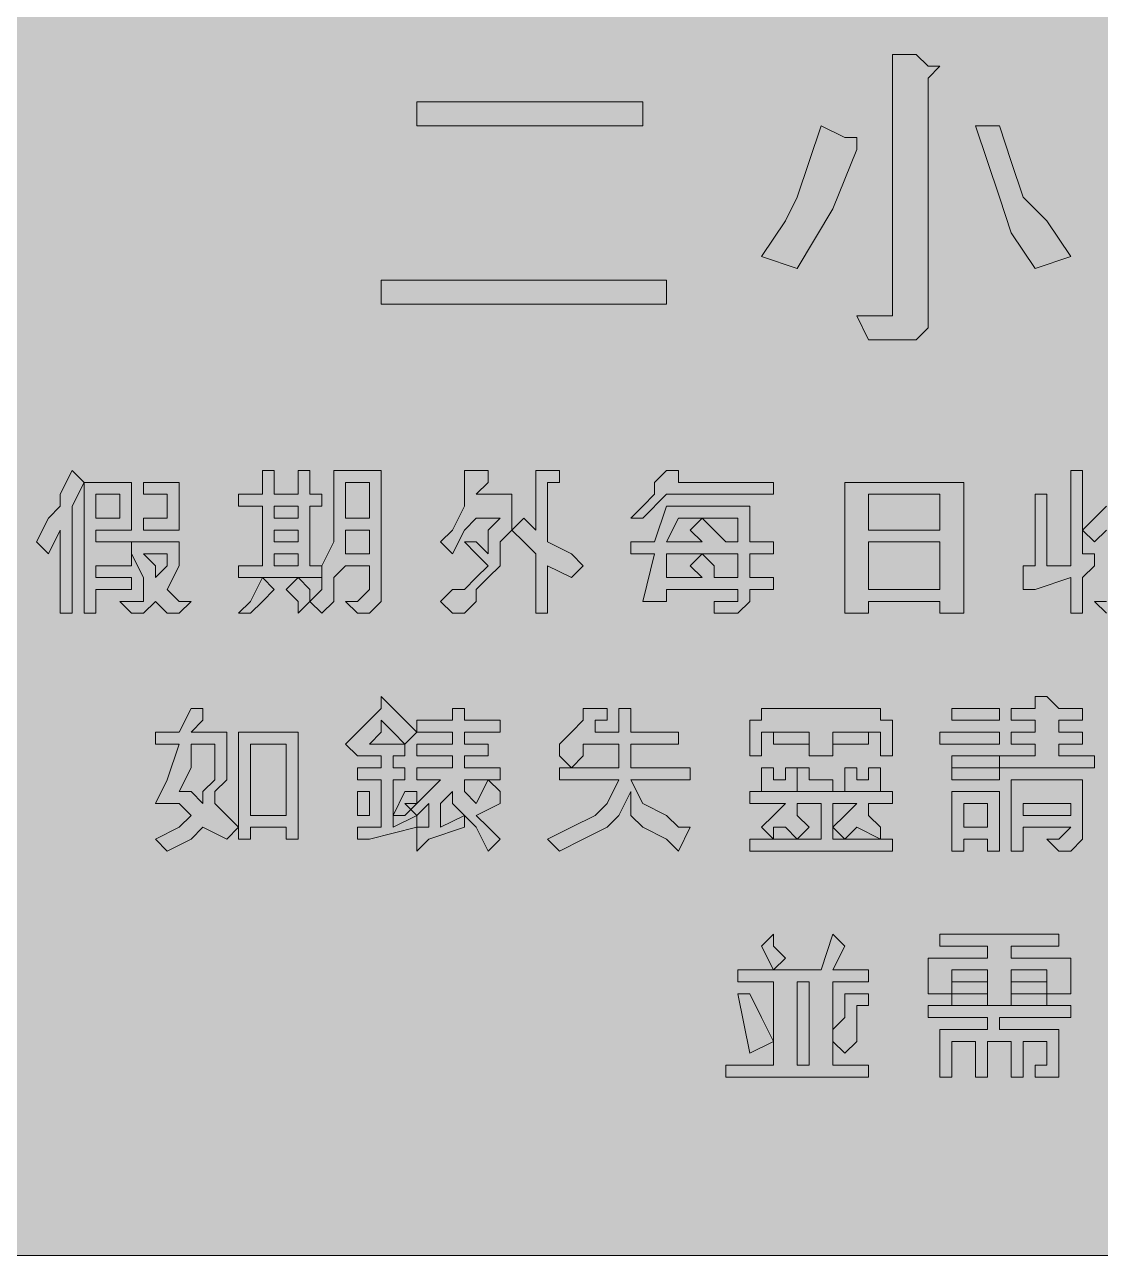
# Model space of a CAD drawing. Header units: metres. Extents: x 10 to 558, y 11 to 259.
# Drawn here: x 135.8 to 244.3, y 11 to 135.2 of the extents above; entities that cross this region are included whole.
import ezdxf

# ---------------------------------------------------------------- set-up
doc = ezdxf.new("R2010")
doc.units = ezdxf.units.M
doc.layers.add('FILL_BLUE_0000FF', color=7, linetype='Continuous', true_color=0x0000ff)
doc.layers.add('FILL_WHITE_FFFFFF', color=7, linetype='Continuous', true_color=0xffffff)

msp = doc.modelspace()

# ---------------------------------------------------------------- hatches: boundary and pattern name
at = {"layer": 'FILL_BLUE_0000FF', "true_color": 0x0000ff}
h = msp.add_hatch(color=7, dxfattribs=at)
h.dxf.hatch_style = 1
h.paths.add_polyline_path([(551.8, 259.39), (552.54, 259.23), (553.8, 258.69), (554.83, 257.92), (555.75, 257.04), (556.54, 256.54), (557.14, 255.95), (557.56, 255.31), (557.85, 254.64), (558.11, 253.33), (558.15, 252.24), (558.15, 18.24), (558.15, 15.84), (557.44, 14.96), (556.95, 14.19), (556.46, 13.65), (556.15, 13.49), (555.75, 13.44), (555.3, 12.65), (554.83, 12.05), (554.34, 11.63), (553.8, 11.34), (552.54, 11.08), (550.95, 11.04), (16.95, 11.04), (13.35, 11.04), (13.3, 11.44), (13.14, 11.75), (12.6, 12.24), (11.83, 12.73), (10.95, 13.44), (10.26, 14.36), (9.9, 15.39), (9.77, 16.65), (9.75, 18.24), (9.75, 252.24), (9.75, 254.64), (9.8, 255.04), (9.94, 255.35), (10.35, 255.84), (10.76, 256.33), (10.9, 256.64), (10.95, 257.04), (11.83, 257.23), (12.6, 257.64), (13.35, 258.24), (14.25, 258.43), (15.15, 258.84), (16.05, 259.25), (16.95, 259.44), (550.95, 259.44), (551.8, 259.39)])
at = {"layer": 'FILL_WHITE_FFFFFF', "true_color": 0xffffff}
h = msp.add_hatch(color=7, dxfattribs=at)
h.dxf.hatch_style = 1
h.paths.add_polyline_path([(226.95, 131.04), (228.15, 131.04), (226.95, 129.84), (226.95, 107.04), (226.95, 104.64), (225.75, 103.44), (224.55, 103.44), (223.35, 103.44), (220.95, 103.44), (219.75, 105.84), (222.15, 105.84), (223.35, 105.84), (223.35, 107.04), (223.35, 108.24), (223.35, 132.24), (225.75, 132.24), (226.95, 131.04)])
h = msp.add_hatch(color=7, dxfattribs=at)
h.dxf.hatch_style = 1
h.paths.add_polyline_path([(198.15, 127.44), (198.15, 125.04), (175.35, 125.04), (175.35, 127.44), (198.15, 127.44)])
h = msp.add_hatch(color=7, dxfattribs=at)
h.dxf.hatch_style = 1
h.paths.add_polyline_path([(212.55, 115.44), (213.75, 117.84), (214.95, 121.44), (216.15, 125.04), (218.55, 123.84), (219.75, 123.84), (219.75, 122.64), (217.35, 116.64), (213.75, 110.64), (210.15, 111.84), (212.55, 115.44)])
h = msp.add_hatch(color=7, dxfattribs=at)
h.dxf.hatch_style = 1
h.paths.add_polyline_path([(235.35, 114.24), (234.15, 117.84), (232.95, 121.44), (231.75, 125.04), (234.15, 125.04), (235.35, 121.44), (236.55, 117.84), (238.95, 115.44), (241.35, 111.84), (237.75, 110.64), (235.35, 114.24)])
h = msp.add_hatch(color=7, dxfattribs=at)
h.dxf.hatch_style = 1
h.paths.add_polyline_path([(200.55, 109.44), (200.55, 107.04), (171.75, 107.04), (171.75, 109.44), (200.55, 109.44)])
h = msp.add_hatch(color=7, dxfattribs=at)
h.dxf.hatch_style = 1
h.paths.add_polyline_path([(140.55, 86.64), (140.55, 75.84), (139.35, 75.84), (139.35, 84.24), (138.15, 81.84), (136.95, 83.04), (138.15, 85.44), (139.35, 86.64), (139.35, 87.84), (140.55, 90.24), (141.75, 89.04), (140.55, 86.64)])
h = msp.add_hatch(color=7, dxfattribs=at)
h.dxf.hatch_style = 1
h.paths.add_polyline_path([(160.95, 89.04), (160.95, 87.84), (163.35, 87.84), (163.35, 90.24), (164.55, 90.24), (164.55, 89.04), (164.55, 87.84), (165.75, 87.84), (165.75, 86.64), (164.55, 86.64), (164.55, 80.64), (165.75, 80.64), (165.75, 79.44), (157.35, 79.44), (157.35, 80.64), (159.75, 80.64), (159.75, 86.64), (157.35, 86.64), (157.35, 87.84), (159.75, 87.84), (159.75, 90.24), (160.95, 90.24), (160.95, 89.04)])
h.paths.add_polyline_path([(160.95, 83.04), (163.35, 83.04), (163.35, 84.24), (160.95, 84.24), (160.95, 83.04)], flags=16)
h.paths.add_polyline_path([(160.95, 81.84), (160.95, 80.64), (163.35, 80.64), (163.35, 81.84), (160.95, 81.84)], flags=16)
h.paths.add_polyline_path([(163.35, 86.64), (160.95, 86.64), (160.95, 85.44), (163.35, 85.44), (163.35, 86.64)], flags=16)
h = msp.add_hatch(color=7, dxfattribs=at)
h.dxf.hatch_style = 1
h.paths.add_polyline_path([(171.75, 77.04), (170.55, 75.84), (169.35, 75.84), (168.15, 77.04), (169.35, 77.04), (170.55, 78.24), (170.55, 80.64), (168.15, 80.64), (166.95, 79.44), (166.95, 78.24), (166.95, 77.04), (165.75, 75.84), (164.55, 77.04), (165.75, 78.24), (165.75, 79.44), (165.75, 80.64), (166.95, 83.04), (166.95, 90.24), (171.75, 90.24), (171.75, 78.24), (171.75, 77.04)])
h.paths.add_polyline_path([(168.15, 84.24), (168.15, 81.84), (170.55, 81.84), (170.55, 84.24), (168.15, 84.24)], flags=16)
h.paths.add_polyline_path([(170.55, 89.04), (168.15, 89.04), (168.15, 85.44), (170.55, 85.44), (170.55, 89.04)], flags=16)
h = msp.add_hatch(color=7, dxfattribs=at)
h.dxf.hatch_style = 1
h.paths.add_polyline_path([(182.55, 90.24), (182.55, 89.04), (181.35, 87.84), (183.75, 87.84), (184.95, 87.84), (184.95, 86.64), (184.95, 84.24), (183.75, 83.04), (183.75, 80.64), (182.55, 79.44), (181.35, 78.24), (181.35, 77.04), (180.15, 75.84), (178.95, 75.84), (177.75, 77.04), (178.95, 78.24), (180.15, 78.24), (181.35, 79.44), (182.55, 80.64), (181.35, 81.84), (180.15, 83.04), (181.35, 83.04), (182.55, 81.84), (182.55, 84.24), (183.75, 85.44), (181.35, 85.44), (180.15, 84.24), (178.95, 81.84), (177.75, 83.04), (178.95, 84.24), (180.15, 86.64), (180.15, 87.84), (180.15, 90.24), (181.35, 90.24), (182.55, 90.24)])
h = msp.add_hatch(color=7, dxfattribs=at)
h.dxf.hatch_style = 1
h.paths.add_polyline_path([(189.75, 90.24), (189.75, 89.04), (188.55, 89.04), (188.55, 83.04), (190.95, 81.84), (192.15, 80.64), (190.95, 79.44), (188.55, 80.64), (188.55, 75.84), (187.35, 75.84), (187.35, 81.84), (186.15, 83.04), (184.95, 84.24), (186.15, 85.44), (187.35, 84.24), (187.35, 90.24), (188.55, 90.24), (189.75, 90.24)])
h = msp.add_hatch(color=7, dxfattribs=at)
h.dxf.hatch_style = 1
h.paths.add_polyline_path([(198.15, 86.64), (199.35, 87.84), (199.35, 89.04), (200.55, 90.24), (201.75, 90.24), (201.75, 89.04), (211.35, 89.04), (211.35, 87.84), (200.55, 87.84), (198.15, 85.44), (196.95, 85.44), (198.15, 86.64)])
h = msp.add_hatch(color=7, dxfattribs=at)
h.dxf.hatch_style = 1
h.paths.add_polyline_path([(241.35, 80.64), (241.35, 90.24), (242.55, 90.24), (242.55, 89.04), (242.55, 81.84), (243.75, 81.84), (243.75, 80.64), (242.55, 79.44), (242.55, 75.84), (241.35, 75.84), (241.35, 79.44), (237.75, 78.24), (236.55, 78.24), (236.55, 79.44), (236.55, 80.64), (237.75, 80.64), (237.75, 87.84), (238.95, 87.84), (238.95, 80.64), (241.35, 80.64)])
h = msp.add_hatch(color=7, dxfattribs=at)
h.dxf.hatch_style = 1
h.paths.add_polyline_path([(242.55, 84.24), (243.75, 85.44), (244.95, 86.64), (244.95, 87.84), (244.95, 90.24), (246.15, 90.24), (247.35, 90.24), (247.35, 89.04), (246.15, 87.84), (250.95, 87.84), (250.95, 86.64), (250.95, 84.24), (249.75, 81.84), (249.75, 80.64), (248.55, 79.44), (249.75, 78.24), (252.15, 77.04), (250.95, 75.84), (249.75, 77.04), (247.35, 77.04), (246.15, 77.04), (244.95, 75.84), (243.75, 77.04), (244.95, 77.04), (244.95, 78.24), (246.15, 78.24), (247.35, 78.24), (246.15, 79.44), (246.15, 81.84), (244.95, 83.04), (244.95, 84.24), (243.75, 83.04), (242.55, 84.24)])
h.paths.add_polyline_path([(246.15, 84.24), (246.15, 83.04), (247.35, 81.84), (247.35, 80.64), (248.55, 80.64), (248.55, 83.04), (248.55, 84.24), (248.55, 86.64), (246.15, 86.64), (244.95, 84.24), (246.15, 84.24)], flags=16)
h = msp.add_hatch(color=7, dxfattribs=at)
h.dxf.hatch_style = 1
h.paths.add_polyline_path([(146.55, 84.24), (142.95, 84.24), (142.95, 83.04), (146.55, 83.04), (146.55, 80.64), (142.95, 80.64), (142.95, 79.44), (146.55, 79.44), (146.55, 78.24), (142.95, 78.24), (142.95, 75.84), (141.75, 75.84), (141.75, 89.04), (146.55, 89.04), (146.55, 84.24)])
h.paths.add_polyline_path([(145.35, 87.84), (142.95, 87.84), (142.95, 85.44), (145.35, 85.44), (145.35, 87.84)], flags=16)
h = msp.add_hatch(color=7, dxfattribs=at)
h.dxf.hatch_style = 1
h.paths.add_polyline_path([(151.35, 89.04), (151.35, 84.24), (147.75, 84.24), (147.75, 85.44), (150.15, 85.44), (150.15, 87.84), (147.75, 87.84), (147.75, 89.04), (151.35, 89.04)])
h = msp.add_hatch(color=7, dxfattribs=at)
h.dxf.hatch_style = 1
h.paths.add_polyline_path([(230.55, 75.84), (228.15, 75.84), (228.15, 77.04), (220.95, 77.04), (220.95, 75.84), (218.55, 75.84), (218.55, 89.04), (230.55, 89.04), (230.55, 75.84)])
h.paths.add_polyline_path([(220.95, 83.04), (220.95, 78.24), (228.15, 78.24), (228.15, 83.04), (220.95, 83.04)], flags=16)
h.paths.add_polyline_path([(228.15, 87.84), (220.95, 87.84), (220.95, 84.24), (228.15, 84.24), (228.15, 87.84)], flags=16)
h = msp.add_hatch(color=7, dxfattribs=at)
h.dxf.hatch_style = 1
h.paths.add_polyline_path([(211.35, 83.04), (211.35, 81.84), (208.95, 81.84), (208.95, 79.44), (211.35, 79.44), (211.35, 78.24), (208.95, 78.24), (208.95, 77.04), (207.75, 75.84), (206.55, 75.84), (205.35, 75.84), (205.35, 77.04), (206.55, 77.04), (207.75, 77.04), (207.75, 78.24), (200.55, 78.24), (200.55, 77.04), (198.15, 77.04), (199.35, 81.84), (196.95, 81.84), (196.95, 83.04), (199.35, 83.04), (200.55, 86.64), (208.95, 86.64), (208.95, 83.04), (211.35, 83.04)])
h.paths.add_polyline_path([(207.75, 85.44), (204.15, 85.44), (205.35, 84.24), (206.55, 83.04), (207.75, 83.04), (207.75, 85.44)], flags=16)
h.paths.add_polyline_path([(201.75, 85.44), (200.55, 83.04), (204.15, 83.04), (202.95, 84.24), (204.15, 85.44), (201.75, 85.44)], flags=16)
h.paths.add_polyline_path([(207.75, 79.44), (207.75, 81.84), (204.15, 81.84), (205.35, 80.64), (205.35, 79.44), (207.75, 79.44)], flags=16)
h.paths.add_polyline_path([(200.55, 81.84), (200.55, 79.44), (204.15, 79.44), (202.95, 80.64), (204.15, 81.84), (200.55, 81.84)], flags=16)
h = msp.add_hatch(color=7, dxfattribs=at)
h.dxf.hatch_style = 1
h.paths.add_polyline_path([(150.15, 83.04), (151.35, 83.04), (151.35, 80.64), (150.15, 78.24), (151.35, 77.04), (152.55, 77.04), (151.35, 75.84), (150.15, 75.84), (148.95, 77.04), (147.75, 75.84), (146.55, 75.84), (145.35, 77.04), (147.75, 77.04), (147.75, 78.24), (147.75, 79.44), (146.55, 81.84), (146.55, 83.04), (150.15, 83.04)])
h.paths.add_polyline_path([(148.95, 79.44), (150.15, 80.64), (150.15, 81.84), (147.75, 81.84), (148.95, 80.64), (148.95, 79.44)], flags=16)
h = msp.add_hatch(color=7, dxfattribs=at)
h.dxf.hatch_style = 1
h.paths.add_polyline_path([(158.55, 77.04), (159.75, 79.44), (160.95, 78.24), (159.75, 77.04), (158.55, 75.84), (157.35, 75.84), (158.55, 77.04)])
h = msp.add_hatch(color=7, dxfattribs=at)
h.dxf.hatch_style = 1
h.paths.add_polyline_path([(164.55, 78.24), (164.55, 77.04), (163.35, 75.84), (163.35, 77.04), (162.15, 78.24), (163.35, 79.44), (164.55, 78.24)])
h = msp.add_hatch(color=7, dxfattribs=at)
h.dxf.hatch_style = 1
h.paths.add_polyline_path([(169.35, 63.84), (170.55, 65.04), (171.75, 66.24), (171.75, 67.44), (172.95, 66.24), (174.15, 65.04), (175.35, 63.84), (174.15, 62.64), (174.15, 61.44), (172.95, 61.44), (172.95, 60.24), (174.15, 60.24), (174.15, 59.04), (172.95, 59.04), (172.95, 54.24), (175.35, 55.44), (175.35, 54.24), (170.55, 53.04), (169.35, 53.04), (169.35, 54.24), (171.75, 54.24), (171.75, 59.04), (169.35, 59.04), (169.35, 60.24), (171.75, 60.24), (171.75, 61.44), (169.35, 61.44), (168.15, 62.64), (169.35, 63.84)])
h.paths.add_polyline_path([(172.95, 63.84), (171.75, 65.04), (171.75, 63.84), (170.55, 62.64), (174.15, 62.64), (172.95, 63.84)], flags=16)
h = msp.add_hatch(color=7, dxfattribs=at)
h.dxf.hatch_style = 1
h.paths.add_polyline_path([(235.35, 66.24), (237.75, 66.24), (237.75, 67.44), (238.95, 67.44), (240.15, 66.24), (242.55, 66.24), (242.55, 65.04), (240.15, 65.04), (240.15, 63.84), (242.55, 63.84), (242.55, 62.64), (240.15, 62.64), (240.15, 61.44), (243.75, 61.44), (243.75, 60.24), (234.15, 60.24), (234.15, 61.44), (237.75, 61.44), (237.75, 62.64), (235.35, 62.64), (235.35, 63.84), (237.75, 63.84), (237.75, 65.04), (235.35, 65.04), (235.35, 66.24)])
h = msp.add_hatch(color=7, dxfattribs=at)
h.dxf.hatch_style = 1
h.paths.add_polyline_path([(151.35, 63.84), (152.55, 66.24), (153.75, 66.24), (153.75, 65.04), (152.55, 63.84), (156.15, 63.84), (156.15, 62.64), (156.15, 60.24), (156.15, 59.04), (154.95, 57.84), (154.95, 56.64), (157.35, 54.24), (156.15, 53.04), (153.75, 54.24), (152.55, 53.04), (150.15, 51.84), (148.95, 53.04), (151.35, 54.24), (152.55, 55.44), (151.35, 56.64), (148.95, 56.64), (150.15, 59.04), (151.35, 62.64), (148.95, 62.64), (148.95, 63.84), (151.35, 63.84)])
h.paths.add_polyline_path([(151.35, 57.84), (152.55, 57.84), (153.75, 56.64), (153.75, 57.84), (154.95, 59.04), (154.95, 60.24), (154.95, 62.64), (152.55, 62.64), (152.55, 60.24), (151.35, 57.84)], flags=16)
h = msp.add_hatch(color=7, dxfattribs=at)
h.dxf.hatch_style = 1
h.paths.add_polyline_path([(176.55, 53.04), (175.35, 51.84), (175.35, 53.04), (175.35, 54.24), (176.55, 54.24), (176.55, 56.64), (175.35, 55.44), (174.15, 56.64), (175.35, 56.64), (176.55, 57.84), (177.75, 59.04), (175.35, 59.04), (175.35, 60.24), (178.95, 60.24), (178.95, 61.44), (175.35, 61.44), (175.35, 62.64), (178.95, 62.64), (178.95, 63.84), (175.35, 63.84), (175.35, 65.04), (178.95, 65.04), (178.95, 66.24), (180.15, 66.24), (180.15, 65.04), (183.75, 65.04), (183.75, 63.84), (180.15, 63.84), (180.15, 62.64), (182.55, 62.64), (182.55, 61.44), (180.15, 61.44), (180.15, 60.24), (183.75, 60.24), (183.75, 59.04), (182.55, 59.04), (183.75, 57.84), (183.75, 56.64), (181.35, 55.44), (182.55, 54.24), (183.75, 53.04), (182.55, 51.84), (181.35, 54.24), (180.15, 55.44), (180.15, 54.24), (176.55, 53.04)])
h.paths.add_polyline_path([(180.15, 59.04), (180.15, 57.84), (181.35, 56.64), (182.55, 59.04), (180.15, 59.04)], flags=16)
h.paths.add_polyline_path([(178.95, 56.64), (178.95, 57.84), (177.75, 56.64), (177.75, 54.24), (180.15, 55.44), (178.95, 56.64)], flags=16)
h = msp.add_hatch(color=7, dxfattribs=at)
h.dxf.hatch_style = 1
h.paths.add_polyline_path([(189.75, 62.64), (190.95, 63.84), (192.15, 65.04), (192.15, 66.24), (193.35, 66.24), (194.55, 66.24), (194.55, 65.04), (193.35, 65.04), (193.35, 63.84), (195.75, 63.84), (195.75, 66.24), (196.95, 66.24), (196.95, 63.84), (201.75, 63.84), (201.75, 62.64), (196.95, 62.64), (196.95, 60.24), (202.95, 60.24), (202.95, 59.04), (196.95, 59.04), (198.15, 56.64), (200.55, 55.44), (201.75, 54.24), (202.95, 54.24), (201.75, 51.84), (200.55, 53.04), (198.15, 54.24), (196.95, 55.44), (196.95, 57.84), (195.75, 55.44), (194.55, 54.24), (192.15, 53.04), (189.75, 51.84), (188.55, 53.04), (190.95, 54.24), (193.35, 55.44), (194.55, 56.64), (195.75, 59.04), (189.75, 59.04), (189.75, 60.24), (190.95, 60.24), (189.75, 61.44), (189.75, 62.64)])
h.paths.add_polyline_path([(195.75, 60.24), (195.75, 62.64), (192.15, 62.64), (192.15, 61.44), (190.95, 60.24), (195.75, 60.24)], flags=16)
h = msp.add_hatch(color=7, dxfattribs=at)
h.dxf.hatch_style = 1
h.paths.add_polyline_path([(222.15, 66.24), (222.15, 65.04), (223.35, 65.04), (223.35, 61.44), (222.15, 61.44), (222.15, 63.84), (217.35, 63.84), (217.35, 61.44), (214.95, 61.44), (214.95, 63.84), (210.15, 63.84), (210.15, 61.44), (208.95, 61.44), (208.95, 65.04), (210.15, 65.04), (210.15, 66.24), (222.15, 66.24)])
h = msp.add_hatch(color=7, dxfattribs=at)
h.dxf.hatch_style = 1
h.paths.add_polyline_path([(234.15, 66.24), (234.15, 65.04), (229.35, 65.04), (229.35, 66.24), (234.15, 66.24)])
h = msp.add_hatch(color=7, dxfattribs=at)
h.dxf.hatch_style = 1
h.paths.add_polyline_path([(163.35, 63.84), (163.35, 53.04), (162.15, 53.04), (162.15, 54.24), (158.55, 54.24), (158.55, 53.04), (157.35, 53.04), (157.35, 63.84), (163.35, 63.84)])
h.paths.add_polyline_path([(162.15, 62.64), (158.55, 62.64), (158.55, 55.44), (162.15, 55.44), (162.15, 62.64)], flags=16)
h = msp.add_hatch(color=7, dxfattribs=at)
h.dxf.hatch_style = 1
h.paths.add_polyline_path([(214.95, 63.84), (214.95, 62.64), (211.35, 62.64), (211.35, 63.84), (214.95, 63.84)])
h = msp.add_hatch(color=7, dxfattribs=at)
h.dxf.hatch_style = 1
h.paths.add_polyline_path([(220.95, 63.84), (220.95, 62.64), (217.35, 62.64), (217.35, 63.84), (220.95, 63.84)])
h = msp.add_hatch(color=7, dxfattribs=at)
h.dxf.hatch_style = 1
h.paths.add_polyline_path([(234.15, 63.84), (234.15, 62.64), (228.15, 62.64), (228.15, 63.84), (234.15, 63.84)])
h = msp.add_hatch(color=7, dxfattribs=at)
h.dxf.hatch_style = 1
h.paths.add_polyline_path([(234.15, 61.44), (234.15, 60.24), (229.35, 60.24), (229.35, 61.44), (234.15, 61.44)])
h = msp.add_hatch(color=7, dxfattribs=at)
h.dxf.hatch_style = 1
h.paths.add_polyline_path([(213.75, 57.84), (210.15, 57.84), (210.15, 60.24), (211.35, 60.24), (211.35, 59.04), (212.55, 59.04), (212.55, 60.24), (213.75, 60.24), (213.75, 57.84)])
h = msp.add_hatch(color=7, dxfattribs=at)
h.dxf.hatch_style = 1
h.paths.add_polyline_path([(213.75, 57.84), (213.75, 60.24), (214.95, 60.24), (214.95, 59.04), (217.35, 59.04), (217.35, 57.84), (213.75, 57.84)])
h = msp.add_hatch(color=7, dxfattribs=at)
h.dxf.hatch_style = 1
h.paths.add_polyline_path([(222.15, 57.84), (218.55, 57.84), (218.55, 60.24), (219.75, 60.24), (219.75, 59.04), (220.95, 59.04), (220.95, 60.24), (222.15, 60.24), (222.15, 57.84)])
h = msp.add_hatch(color=7, dxfattribs=at)
h.dxf.hatch_style = 1
h.paths.add_polyline_path([(234.15, 60.24), (234.15, 59.04), (229.35, 59.04), (229.35, 60.24), (234.15, 60.24)])
h = msp.add_hatch(color=7, dxfattribs=at)
h.dxf.hatch_style = 1
h.paths.add_polyline_path([(242.55, 59.04), (242.55, 54.24), (242.55, 53.04), (241.35, 51.84), (240.15, 51.84), (238.95, 53.04), (240.15, 53.04), (241.35, 54.24), (236.55, 54.24), (236.55, 51.84), (235.35, 51.84), (235.35, 59.04), (242.55, 59.04)])
h.paths.add_polyline_path([(241.35, 56.64), (236.55, 56.64), (236.55, 55.44), (241.35, 55.44), (241.35, 56.64)], flags=16)
h = msp.add_hatch(color=7, dxfattribs=at)
h.dxf.hatch_style = 1
h.paths.add_polyline_path([(170.55, 56.64), (170.55, 55.44), (169.35, 55.44), (169.35, 56.64), (169.35, 57.84), (170.55, 57.84), (170.55, 56.64)])
h = msp.add_hatch(color=7, dxfattribs=at)
h.dxf.hatch_style = 1
h.paths.add_polyline_path([(174.15, 57.84), (175.35, 57.84), (175.35, 56.64), (174.15, 55.44), (172.95, 55.44), (174.15, 57.84)])
h = msp.add_hatch(color=7, dxfattribs=at)
h.dxf.hatch_style = 1
h.paths.add_polyline_path([(211.35, 53.04), (210.15, 54.24), (211.35, 55.44), (212.55, 56.64), (208.95, 56.64), (208.95, 57.84), (223.35, 57.84), (223.35, 56.64), (220.95, 56.64), (220.95, 55.44), (222.15, 54.24), (222.15, 53.04), (223.35, 53.04), (223.35, 51.84), (208.95, 51.84), (208.95, 53.04), (211.35, 53.04)])
h.paths.add_polyline_path([(213.75, 53.04), (212.55, 54.24), (211.35, 54.24), (211.35, 53.04), (213.75, 53.04)], flags=16)
h.paths.add_polyline_path([(216.15, 53.04), (216.15, 56.64), (213.75, 56.64), (213.75, 55.44), (214.95, 54.24), (213.75, 53.04), (216.15, 53.04)], flags=16)
h.paths.add_polyline_path([(219.75, 54.24), (218.55, 53.04), (222.15, 53.04), (219.75, 54.24)], flags=16)
h.paths.add_polyline_path([(217.35, 54.24), (217.35, 53.04), (218.55, 53.04), (217.35, 54.24)], flags=16)
h.paths.add_polyline_path([(218.55, 55.44), (219.75, 56.64), (217.35, 56.64), (217.35, 54.24), (218.55, 55.44)], flags=16)
h = msp.add_hatch(color=7, dxfattribs=at)
h.dxf.hatch_style = 1
h.paths.add_polyline_path([(234.15, 57.84), (234.15, 51.84), (232.95, 51.84), (232.95, 53.04), (230.55, 53.04), (230.55, 51.84), (229.35, 51.84), (229.35, 57.84), (234.15, 57.84)])
h.paths.add_polyline_path([(232.95, 56.64), (230.55, 56.64), (230.55, 54.24), (232.95, 54.24), (232.95, 56.64)], flags=16)
h = msp.add_hatch(color=7, dxfattribs=at)
h.dxf.hatch_style = 1
h.paths.add_polyline_path([(217.35, 39.84), (220.95, 39.84), (220.95, 38.64), (217.35, 38.64), (217.35, 30.24), (220.95, 30.24), (220.95, 29.04), (206.55, 29.04), (206.55, 30.24), (211.35, 30.24), (211.35, 38.64), (207.75, 38.64), (207.75, 39.84), (211.35, 39.84), (216.15, 39.84), (217.35, 43.44), (218.55, 42.24), (217.35, 39.84)])
h.paths.add_polyline_path([(214.95, 38.64), (213.75, 38.64), (213.75, 30.24), (214.95, 30.24), (214.95, 38.64)], flags=16)
h = msp.add_hatch(color=7, dxfattribs=at)
h.dxf.hatch_style = 1
h.paths.add_polyline_path([(212.55, 41.04), (211.35, 39.84), (210.15, 42.24), (211.35, 43.44), (211.35, 42.24), (212.55, 41.04)])
h = msp.add_hatch(color=7, dxfattribs=at)
h.dxf.hatch_style = 1
h.paths.add_polyline_path([(241.35, 41.04), (241.35, 37.44), (238.95, 37.44), (238.95, 39.84), (235.35, 39.84), (235.35, 36.24), (232.95, 36.24), (232.95, 39.84), (229.35, 39.84), (229.35, 37.44), (226.95, 37.44), (226.95, 41.04), (232.95, 41.04), (232.95, 42.24), (228.15, 42.24), (228.15, 43.44), (240.15, 43.44), (240.15, 42.24), (235.35, 42.24), (235.35, 41.04), (241.35, 41.04)])
h = msp.add_hatch(color=7, dxfattribs=at)
h.dxf.hatch_style = 1
h.paths.add_polyline_path([(232.95, 39.84), (232.95, 38.64), (229.35, 38.64), (229.35, 39.84), (232.95, 39.84)])
h = msp.add_hatch(color=7, dxfattribs=at)
h.dxf.hatch_style = 1
h.paths.add_polyline_path([(238.95, 39.84), (238.95, 38.64), (235.35, 38.64), (235.35, 39.84), (238.95, 39.84)])
h = msp.add_hatch(color=7, dxfattribs=at)
h.dxf.hatch_style = 1
h.paths.add_polyline_path([(210.15, 35.04), (211.35, 32.64), (208.95, 31.44), (207.75, 37.44), (208.95, 37.44), (210.15, 35.04)])
h = msp.add_hatch(color=7, dxfattribs=at)
h.dxf.hatch_style = 1
h.paths.add_polyline_path([(217.35, 33.84), (218.55, 35.04), (218.55, 36.24), (218.55, 37.44), (219.75, 37.44), (220.95, 37.44), (220.95, 36.24), (219.75, 36.24), (219.75, 35.04), (219.75, 33.84), (219.75, 32.64), (218.55, 31.44), (217.35, 32.64), (217.35, 33.84)])
h = msp.add_hatch(color=7, dxfattribs=at)
h.dxf.hatch_style = 1
h.paths.add_polyline_path([(232.95, 37.44), (232.95, 36.24), (229.35, 36.24), (229.35, 37.44), (232.95, 37.44)])
h = msp.add_hatch(color=7, dxfattribs=at)
h.dxf.hatch_style = 1
h.paths.add_polyline_path([(238.95, 37.44), (238.95, 36.24), (235.35, 36.24), (235.35, 37.44), (238.95, 37.44)])
h = msp.add_hatch(color=7, dxfattribs=at)
h.dxf.hatch_style = 1
h.paths.add_polyline_path([(241.35, 35.04), (234.15, 35.04), (234.15, 33.84), (240.15, 33.84), (240.15, 30.24), (240.15, 29.04), (238.95, 29.04), (237.75, 29.04), (237.75, 30.24), (238.95, 30.24), (238.95, 31.44), (238.95, 32.64), (236.55, 32.64), (236.55, 29.04), (235.35, 29.04), (235.35, 32.64), (232.95, 32.64), (232.95, 29.04), (231.75, 29.04), (231.75, 32.64), (229.35, 32.64), (229.35, 29.04), (228.15, 29.04), (228.15, 33.84), (232.95, 33.84), (232.95, 35.04), (226.95, 35.04), (226.95, 36.24), (241.35, 36.24), (241.35, 35.04)])

# ---------------------------------------------------------------- linework, layer by layer
at = {"layer": 'FILL_BLUE_0000FF', "lineweight": 0, "true_color": 0x0000ff}
msp.add_lwpolyline([(550.95, 11.04), (16.95, 11.04)], dxfattribs=at)
at = {"layer": 'FILL_WHITE_FFFFFF', "lineweight": 0, "true_color": 0xffffff}
for points in [[(226.95, 131.04), (228.15, 131.04), (226.95, 129.84), (226.95, 107.04), (226.95, 104.64), (225.75, 103.44), (224.55, 103.44), (223.35, 103.44), (220.95, 103.44), (219.75, 105.84), (222.15, 105.84), (223.35, 105.84), (223.35, 107.04), (223.35, 108.24), (223.35, 132.24), (225.75, 132.24)], [(198.15, 127.44), (198.15, 125.04), (175.35, 125.04), (175.35, 127.44)], [(212.55, 115.44), (213.75, 117.84), (214.95, 121.44), (216.15, 125.04), (218.55, 123.84), (219.75, 123.84), (219.75, 122.64), (217.35, 116.64), (213.75, 110.64), (210.15, 111.84)], [(235.35, 114.24), (234.15, 117.84), (232.95, 121.44), (231.75, 125.04), (234.15, 125.04), (235.35, 121.44), (236.55, 117.84), (238.95, 115.44), (241.35, 111.84), (237.75, 110.64)], [(200.55, 109.44), (200.55, 107.04), (171.75, 107.04), (171.75, 109.44)], [(140.55, 86.64), (140.55, 75.84), (139.35, 75.84), (139.35, 84.24), (138.15, 81.84), (136.95, 83.04), (138.15, 85.44), (139.35, 86.64), (139.35, 87.84), (140.55, 90.24), (141.75, 89.04)], [(160.95, 89.04), (160.95, 87.84), (163.35, 87.84), (163.35, 90.24), (164.55, 90.24), (164.55, 89.04), (164.55, 87.84), (165.75, 87.84), (165.75, 86.64), (164.55, 86.64), (164.55, 80.64), (165.75, 80.64), (165.75, 79.44), (157.35, 79.44), (157.35, 80.64), (159.75, 80.64), (159.75, 86.64), (157.35, 86.64), (157.35, 87.84), (159.75, 87.84), (159.75, 90.24), (160.95, 90.24)], [(171.75, 77.04), (170.55, 75.84), (169.35, 75.84), (168.15, 77.04), (169.35, 77.04), (170.55, 78.24), (170.55, 80.64), (168.15, 80.64), (166.95, 79.44), (166.95, 78.24), (166.95, 77.04), (165.75, 75.84), (164.55, 77.04), (165.75, 78.24), (165.75, 79.44), (165.75, 80.64), (166.95, 83.04), (166.95, 90.24), (171.75, 90.24), (171.75, 78.24)], [(182.55, 90.24), (182.55, 89.04), (181.35, 87.84), (183.75, 87.84), (184.95, 87.84), (184.95, 86.64), (184.95, 84.24), (183.75, 83.04), (183.75, 80.64), (182.55, 79.44), (181.35, 78.24), (181.35, 77.04), (180.15, 75.84), (178.95, 75.84), (177.75, 77.04), (178.95, 78.24), (180.15, 78.24), (181.35, 79.44), (182.55, 80.64), (181.35, 81.84), (180.15, 83.04), (181.35, 83.04), (182.55, 81.84), (182.55, 84.24), (183.75, 85.44), (181.35, 85.44), (180.15, 84.24), (178.95, 81.84), (177.75, 83.04), (178.95, 84.24), (180.15, 86.64), (180.15, 87.84), (180.15, 90.24), (181.35, 90.24)], [(189.75, 90.24), (189.75, 89.04), (188.55, 89.04), (188.55, 83.04), (190.95, 81.84), (192.15, 80.64), (190.95, 79.44), (188.55, 80.64), (188.55, 75.84), (187.35, 75.84), (187.35, 81.84), (186.15, 83.04), (184.95, 84.24), (186.15, 85.44), (187.35, 84.24), (187.35, 90.24), (188.55, 90.24)], [(198.15, 86.64), (199.35, 87.84), (199.35, 89.04), (200.55, 90.24), (201.75, 90.24), (201.75, 89.04), (211.35, 89.04), (211.35, 87.84), (200.55, 87.84), (198.15, 85.44), (196.95, 85.44)], [(241.35, 80.64), (241.35, 90.24), (242.55, 90.24), (242.55, 89.04), (242.55, 81.84), (243.75, 81.84), (243.75, 80.64), (242.55, 79.44), (242.55, 75.84), (241.35, 75.84), (241.35, 79.44), (237.75, 78.24), (236.55, 78.24), (236.55, 79.44), (236.55, 80.64), (237.75, 80.64), (237.75, 87.84), (238.95, 87.84), (238.95, 80.64)], [(146.55, 84.24), (142.95, 84.24), (142.95, 83.04), (146.55, 83.04), (146.55, 80.64), (142.95, 80.64), (142.95, 79.44), (146.55, 79.44), (146.55, 78.24), (142.95, 78.24), (142.95, 75.84), (141.75, 75.84), (141.75, 89.04), (146.55, 89.04)], [(151.35, 89.04), (151.35, 84.24), (147.75, 84.24), (147.75, 85.44), (150.15, 85.44), (150.15, 87.84), (147.75, 87.84), (147.75, 89.04)], [(170.55, 89.04), (168.15, 89.04), (168.15, 85.44), (170.55, 85.44)], [(230.55, 75.84), (228.15, 75.84), (228.15, 77.04), (220.95, 77.04), (220.95, 75.84), (218.55, 75.84), (218.55, 89.04), (230.55, 89.04)], [(145.35, 87.84), (142.95, 87.84), (142.95, 85.44), (145.35, 85.44)], [(228.15, 87.84), (220.95, 87.84), (220.95, 84.24), (228.15, 84.24)], [(163.35, 86.64), (160.95, 86.64), (160.95, 85.44), (163.35, 85.44)], [(211.35, 83.04), (211.35, 81.84), (208.95, 81.84), (208.95, 79.44), (211.35, 79.44), (211.35, 78.24), (208.95, 78.24), (208.95, 77.04), (207.75, 75.84), (206.55, 75.84), (205.35, 75.84), (205.35, 77.04), (206.55, 77.04), (207.75, 77.04), (207.75, 78.24), (200.55, 78.24), (200.55, 77.04), (198.15, 77.04), (199.35, 81.84), (196.95, 81.84), (196.95, 83.04), (199.35, 83.04), (200.55, 86.64), (208.95, 86.64), (208.95, 83.04)], [(201.75, 85.44), (200.55, 83.04), (204.15, 83.04), (202.95, 84.24), (204.15, 85.44)], [(207.75, 85.44), (204.15, 85.44), (205.35, 84.24), (206.55, 83.04), (207.75, 83.04)], [(160.95, 83.04), (163.35, 83.04), (163.35, 84.24), (160.95, 84.24)], [(168.15, 84.24), (168.15, 81.84), (170.55, 81.84), (170.55, 84.24)], [(150.15, 83.04), (151.35, 83.04), (151.35, 80.64), (150.15, 78.24), (151.35, 77.04), (152.55, 77.04), (151.35, 75.84), (150.15, 75.84), (148.95, 77.04), (147.75, 75.84), (146.55, 75.84), (145.35, 77.04), (147.75, 77.04), (147.75, 78.24), (147.75, 79.44), (146.55, 81.84), (146.55, 83.04)], [(220.95, 83.04), (220.95, 78.24), (228.15, 78.24), (228.15, 83.04)], [(148.95, 79.44), (150.15, 80.64), (150.15, 81.84), (147.75, 81.84), (148.95, 80.64)], [(160.95, 81.84), (160.95, 80.64), (163.35, 80.64), (163.35, 81.84)], [(200.55, 81.84), (200.55, 79.44), (204.15, 79.44), (202.95, 80.64), (204.15, 81.84)], [(207.75, 79.44), (207.75, 81.84), (204.15, 81.84), (205.35, 80.64), (205.35, 79.44)], [(158.55, 77.04), (159.75, 79.44), (160.95, 78.24), (159.75, 77.04), (158.55, 75.84), (157.35, 75.84)], [(164.55, 78.24), (164.55, 77.04), (163.35, 75.84), (163.35, 77.04), (162.15, 78.24), (163.35, 79.44)], [(169.35, 63.84), (170.55, 65.04), (171.75, 66.24), (171.75, 67.44), (172.95, 66.24), (174.15, 65.04), (175.35, 63.84), (174.15, 62.64), (174.15, 61.44), (172.95, 61.44), (172.95, 60.24), (174.15, 60.24), (174.15, 59.04), (172.95, 59.04), (172.95, 54.24), (175.35, 55.44), (175.35, 54.24), (170.55, 53.04), (169.35, 53.04), (169.35, 54.24), (171.75, 54.24), (171.75, 59.04), (169.35, 59.04), (169.35, 60.24), (171.75, 60.24), (171.75, 61.44), (169.35, 61.44), (168.15, 62.64)], [(235.35, 66.24), (237.75, 66.24), (237.75, 67.44), (238.95, 67.44), (240.15, 66.24), (242.55, 66.24), (242.55, 65.04), (240.15, 65.04), (240.15, 63.84), (242.55, 63.84), (242.55, 62.64), (240.15, 62.64), (240.15, 61.44), (243.75, 61.44), (243.75, 60.24), (234.15, 60.24), (234.15, 61.44), (237.75, 61.44), (237.75, 62.64), (235.35, 62.64), (235.35, 63.84), (237.75, 63.84), (237.75, 65.04), (235.35, 65.04)], [(151.35, 63.84), (152.55, 66.24), (153.75, 66.24), (153.75, 65.04), (152.55, 63.84), (156.15, 63.84), (156.15, 62.64), (156.15, 60.24), (156.15, 59.04), (154.95, 57.84), (154.95, 56.64), (157.35, 54.24), (156.15, 53.04), (153.75, 54.24), (152.55, 53.04), (150.15, 51.84), (148.95, 53.04), (151.35, 54.24), (152.55, 55.44), (151.35, 56.64), (148.95, 56.64), (150.15, 59.04), (151.35, 62.64), (148.95, 62.64), (148.95, 63.84)], [(176.55, 53.04), (175.35, 51.84), (175.35, 53.04), (175.35, 54.24), (176.55, 54.24), (176.55, 56.64), (175.35, 55.44), (174.15, 56.64), (175.35, 56.64), (176.55, 57.84), (177.75, 59.04), (175.35, 59.04), (175.35, 60.24), (178.95, 60.24), (178.95, 61.44), (175.35, 61.44), (175.35, 62.64), (178.95, 62.64), (178.95, 63.84), (175.35, 63.84), (175.35, 65.04), (178.95, 65.04), (178.95, 66.24), (180.15, 66.24), (180.15, 65.04), (183.75, 65.04), (183.75, 63.84), (180.15, 63.84), (180.15, 62.64), (182.55, 62.64), (182.55, 61.44), (180.15, 61.44), (180.15, 60.24), (183.75, 60.24), (183.75, 59.04), (182.55, 59.04), (183.75, 57.84), (183.75, 56.64), (181.35, 55.44), (182.55, 54.24), (183.75, 53.04), (182.55, 51.84), (181.35, 54.24), (180.15, 55.44), (180.15, 54.24)], [(189.75, 62.64), (190.95, 63.84), (192.15, 65.04), (192.15, 66.24), (193.35, 66.24), (194.55, 66.24), (194.55, 65.04), (193.35, 65.04), (193.35, 63.84), (195.75, 63.84), (195.75, 66.24), (196.95, 66.24), (196.95, 63.84), (201.75, 63.84), (201.75, 62.64), (196.95, 62.64), (196.95, 60.24), (202.95, 60.24), (202.95, 59.04), (196.95, 59.04), (198.15, 56.64), (200.55, 55.44), (201.75, 54.24), (202.95, 54.24), (201.75, 51.84), (200.55, 53.04), (198.15, 54.24), (196.95, 55.44), (196.95, 57.84), (195.75, 55.44), (194.55, 54.24), (192.15, 53.04), (189.75, 51.84), (188.55, 53.04), (190.95, 54.24), (193.35, 55.44), (194.55, 56.64), (195.75, 59.04), (189.75, 59.04), (189.75, 60.24), (190.95, 60.24), (189.75, 61.44)], [(222.15, 66.24), (222.15, 65.04), (223.35, 65.04), (223.35, 61.44), (222.15, 61.44), (222.15, 63.84), (217.35, 63.84), (217.35, 61.44), (214.95, 61.44), (214.95, 63.84), (210.15, 63.84), (210.15, 61.44), (208.95, 61.44), (208.95, 65.04), (210.15, 65.04), (210.15, 66.24)], [(234.15, 66.24), (234.15, 65.04), (229.35, 65.04), (229.35, 66.24)], [(172.95, 63.84), (171.75, 65.04), (171.75, 63.84), (170.55, 62.64), (174.15, 62.64)], [(163.35, 63.84), (163.35, 53.04), (162.15, 53.04), (162.15, 54.24), (158.55, 54.24), (158.55, 53.04), (157.35, 53.04), (157.35, 63.84)], [(214.95, 63.84), (214.95, 62.64), (211.35, 62.64), (211.35, 63.84)], [(220.95, 63.84), (220.95, 62.64), (217.35, 62.64), (217.35, 63.84)], [(234.15, 63.84), (234.15, 62.64), (228.15, 62.64), (228.15, 63.84)], [(151.35, 57.84), (152.55, 57.84), (153.75, 56.64), (153.75, 57.84), (154.95, 59.04), (154.95, 60.24), (154.95, 62.64), (152.55, 62.64), (152.55, 60.24)], [(162.15, 62.64), (158.55, 62.64), (158.55, 55.44), (162.15, 55.44)], [(195.75, 60.24), (195.75, 62.64), (192.15, 62.64), (192.15, 61.44), (190.95, 60.24)], [(234.15, 61.44), (234.15, 60.24), (229.35, 60.24), (229.35, 61.44)], [(213.75, 57.84), (210.15, 57.84), (210.15, 60.24), (211.35, 60.24), (211.35, 59.04), (212.55, 59.04), (212.55, 60.24), (213.75, 60.24)], [(213.75, 57.84), (213.75, 60.24), (214.95, 60.24), (214.95, 59.04), (217.35, 59.04), (217.35, 57.84)], [(222.15, 57.84), (218.55, 57.84), (218.55, 60.24), (219.75, 60.24), (219.75, 59.04), (220.95, 59.04), (220.95, 60.24), (222.15, 60.24)], [(234.15, 60.24), (234.15, 59.04), (229.35, 59.04), (229.35, 60.24)], [(180.15, 59.04), (180.15, 57.84), (181.35, 56.64), (182.55, 59.04)], [(242.55, 59.04), (242.55, 54.24), (242.55, 53.04), (241.35, 51.84), (240.15, 51.84), (238.95, 53.04), (240.15, 53.04), (241.35, 54.24), (236.55, 54.24), (236.55, 51.84), (235.35, 51.84), (235.35, 59.04)], [(170.55, 56.64), (170.55, 55.44), (169.35, 55.44), (169.35, 56.64), (169.35, 57.84), (170.55, 57.84)], [(174.15, 57.84), (175.35, 57.84), (175.35, 56.64), (174.15, 55.44), (172.95, 55.44)], [(178.95, 56.64), (178.95, 57.84), (177.75, 56.64), (177.75, 54.24), (180.15, 55.44)], [(211.35, 53.04), (210.15, 54.24), (211.35, 55.44), (212.55, 56.64), (208.95, 56.64), (208.95, 57.84), (223.35, 57.84), (223.35, 56.64), (220.95, 56.64), (220.95, 55.44), (222.15, 54.24), (222.15, 53.04), (223.35, 53.04), (223.35, 51.84), (208.95, 51.84), (208.95, 53.04)], [(234.15, 57.84), (234.15, 51.84), (232.95, 51.84), (232.95, 53.04), (230.55, 53.04), (230.55, 51.84), (229.35, 51.84), (229.35, 57.84)], [(216.15, 53.04), (216.15, 56.64), (213.75, 56.64), (213.75, 55.44), (214.95, 54.24), (213.75, 53.04)], [(218.55, 55.44), (219.75, 56.64), (217.35, 56.64), (217.35, 54.24)], [(232.95, 56.64), (230.55, 56.64), (230.55, 54.24), (232.95, 54.24)], [(241.35, 56.64), (236.55, 56.64), (236.55, 55.44), (241.35, 55.44)], [(213.75, 53.04), (212.55, 54.24), (211.35, 54.24), (211.35, 53.04)], [(217.35, 54.24), (217.35, 53.04), (218.55, 53.04)], [(219.75, 54.24), (218.55, 53.04), (222.15, 53.04)], [(217.35, 39.84), (220.95, 39.84), (220.95, 38.64), (217.35, 38.64), (217.35, 30.24), (220.95, 30.24), (220.95, 29.04), (206.55, 29.04), (206.55, 30.24), (211.35, 30.24), (211.35, 38.64), (207.75, 38.64), (207.75, 39.84), (211.35, 39.84), (216.15, 39.84), (217.35, 43.44), (218.55, 42.24)], [(212.55, 41.04), (211.35, 39.84), (210.15, 42.24), (211.35, 43.44), (211.35, 42.24)], [(241.35, 41.04), (241.35, 37.44), (238.95, 37.44), (238.95, 39.84), (235.35, 39.84), (235.35, 36.24), (232.95, 36.24), (232.95, 39.84), (229.35, 39.84), (229.35, 37.44), (226.95, 37.44), (226.95, 41.04), (232.95, 41.04), (232.95, 42.24), (228.15, 42.24), (228.15, 43.44), (240.15, 43.44), (240.15, 42.24), (235.35, 42.24), (235.35, 41.04)], [(232.95, 39.84), (232.95, 38.64), (229.35, 38.64), (229.35, 39.84)], [(238.95, 39.84), (238.95, 38.64), (235.35, 38.64), (235.35, 39.84)], [(214.95, 38.64), (213.75, 38.64), (213.75, 30.24), (214.95, 30.24)], [(210.15, 35.04), (211.35, 32.64), (208.95, 31.44), (207.75, 37.44), (208.95, 37.44)], [(217.35, 33.84), (218.55, 35.04), (218.55, 36.24), (218.55, 37.44), (219.75, 37.44), (220.95, 37.44), (220.95, 36.24), (219.75, 36.24), (219.75, 35.04), (219.75, 33.84), (219.75, 32.64), (218.55, 31.44), (217.35, 32.64)], [(232.95, 37.44), (232.95, 36.24), (229.35, 36.24), (229.35, 37.44)], [(238.95, 37.44), (238.95, 36.24), (235.35, 36.24), (235.35, 37.44)], [(241.35, 35.04), (234.15, 35.04), (234.15, 33.84), (240.15, 33.84), (240.15, 30.24), (240.15, 29.04), (238.95, 29.04), (237.75, 29.04), (237.75, 30.24), (238.95, 30.24), (238.95, 31.44), (238.95, 32.64), (236.55, 32.64), (236.55, 29.04), (235.35, 29.04), (235.35, 32.64), (232.95, 32.64), (232.95, 29.04), (231.75, 29.04), (231.75, 32.64), (229.35, 32.64), (229.35, 29.04), (228.15, 29.04), (228.15, 33.84), (232.95, 33.84), (232.95, 35.04), (226.95, 35.04), (226.95, 36.24), (241.35, 36.24)]]:
    msp.add_lwpolyline(points, close=True, dxfattribs=at)
for points in [[(244.95, 84.24), (243.75, 83.04), (242.55, 84.24), (243.75, 85.44), (244.95, 86.64)], [(244.95, 75.84), (243.75, 77.04), (244.95, 77.04)]]:
    msp.add_lwpolyline(points, dxfattribs=at)

doc.saveas('drawing.dxf')
